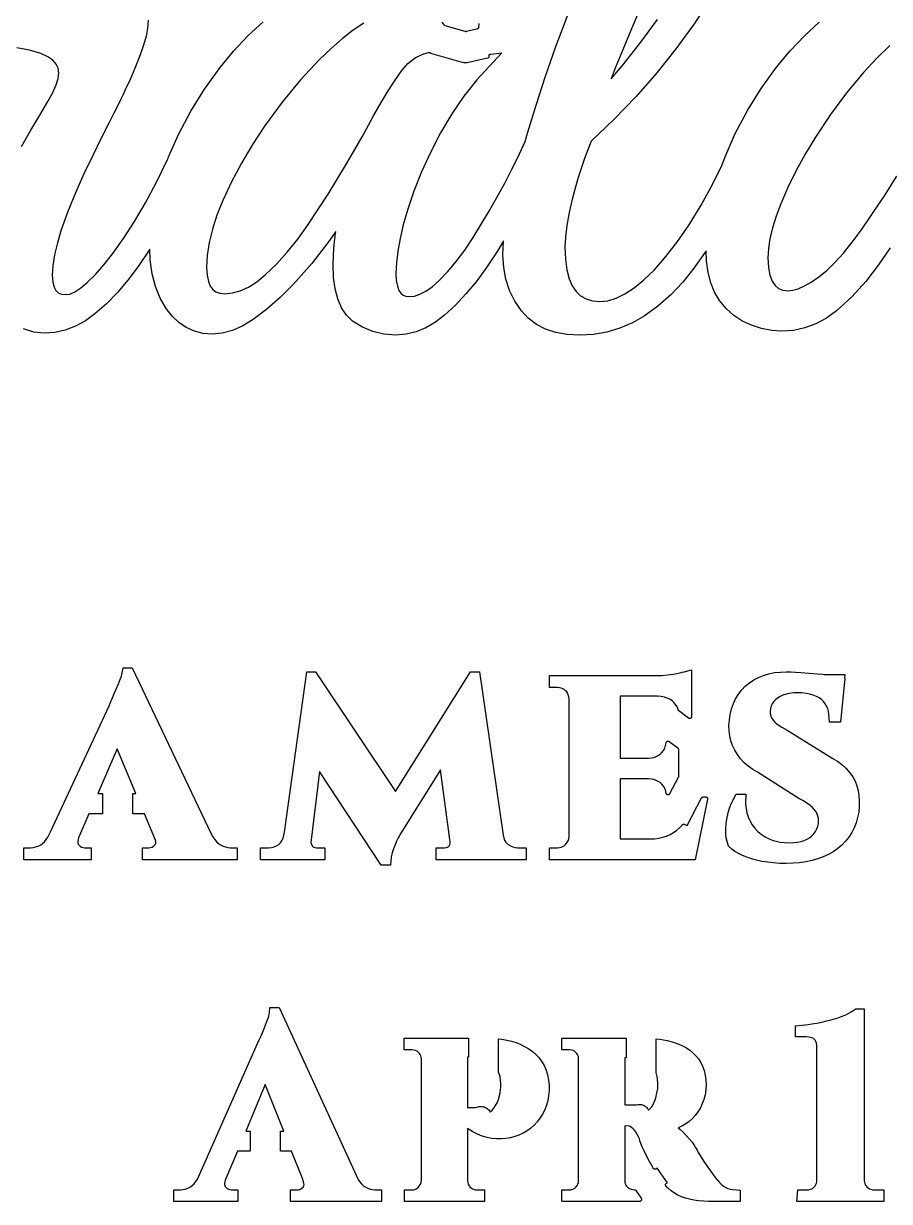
# Model space of a CAD drawing. Header units: inches. Extents: x 0 to 16, y 0 to 9.5.
# Drawn here: x 9.679 to 11.968, y 3.737 to 6.85 of the extents above; entities that cross this region are included whole.
import ezdxf

# ---------------------------------------------------------------- set-up
doc = ezdxf.new("R2010")
doc.units = ezdxf.units.IN
doc.header["$MEASUREMENT"] = 0
doc.layers.add('CUT', color=7, linetype='Continuous')

msp = doc.modelspace()

# ---------------------------------------------------------------- linework, layer by layer
at = {"layer": 'CUT'}
for points in [[(11.4958, 6.9161), (11.4518, 6.8492), (11.4042, 6.7836), (11.3529, 6.7195), (11.2979, 6.6569), (11.2393, 6.5958), (11.1797, 6.5388), (11.1617, 6.4932), (11.1448, 6.4424), (11.1301, 6.3892), (11.1212, 6.3506), (11.1149, 6.3159), (11.1112, 6.2854), (11.1099, 6.2589), (11.1112, 6.2268), (11.115, 6.1989), (11.1211, 6.1753), (11.1294, 6.1561), (11.1396, 6.1411), (11.1516, 6.1298), (11.1658, 6.1217), (11.1825, 6.1168), (11.2021, 6.1151), (11.2231, 6.1172), (11.2451, 6.1238), (11.2685, 6.135), (11.293, 6.1511), (11.3188, 6.1722), (11.3455, 6.1982), (11.3732, 6.2293), (11.4058, 6.2709), (11.438, 6.3176), (11.4697, 6.3693), (11.5008, 6.4259), (11.5249, 6.4743), (11.5331, 6.4971), (11.5603, 6.5592), (11.5922, 6.6194), (11.6285, 6.6779), (11.6695, 6.7345), (11.7051, 6.7775), (11.7427, 6.8172), (11.7823, 6.8535)], [(11.3127, 6.8982), (11.2789, 6.8191), (11.2602, 6.7739), (11.2431, 6.7318), (11.2319, 6.7035), (11.266, 6.7435), (11.3104, 6.8), (11.3543, 6.8603)], [(10.0083, 6.8581), (10.0069, 6.8377), (10.003, 6.816), (9.9967, 6.7924), (9.9879, 6.7669), (9.9747, 6.7331), (9.9611, 6.7016), (9.9474, 6.6727), (9.9424, 6.6619), (9.9357, 6.648), (9.9274, 6.6311), (9.9175, 6.6112), (9.9059, 6.5884), (9.8847, 6.5464), (9.8624, 6.501), (9.8391, 6.4522), (9.8165, 6.4022), (9.7965, 6.3529), (9.7791, 6.3043), (9.7687, 6.2697), (9.7613, 6.2382), (9.7569, 6.2097), (9.7554, 6.1843), (9.7567, 6.1662), (9.7601, 6.1528), (9.7651, 6.1438), (9.7712, 6.1381), (9.7794, 6.1346), (9.7907, 6.1332), (9.8013, 6.1349), (9.8146, 6.1406), (9.8306, 6.151), (9.8488, 6.1664), (9.8691, 6.1866), (9.8912, 6.2117), (9.915, 6.2416), (9.9438, 6.2816), (9.9726, 6.3264), (10.0015, 6.3761), (10.0304, 6.4306), (10.0595, 6.4901), (10.062, 6.4956), (10.0626, 6.4972), (10.0898, 6.5582), (10.1216, 6.6179), (10.1579, 6.6762), (10.1989, 6.7331), (10.2346, 6.7767), (10.2725, 6.8169), (10.3126, 6.8538)], [(10.5788, 6.851), (10.5508, 6.8321), (10.5219, 6.8097), (10.4921, 6.7839), (10.4616, 6.7547), (10.4109, 6.7006), (10.3625, 6.642), (10.3163, 6.5788), (10.2841, 6.5297), (10.2549, 6.4804), (10.2287, 6.4311), (10.2056, 6.3816), (10.1902, 6.343), (10.1783, 6.306), (10.1698, 6.2707), (10.1647, 6.2369), (10.1631, 6.2049), (10.1643, 6.1843), (10.1677, 6.1679), (10.1729, 6.1555), (10.1795, 6.1468), (10.1876, 6.1409), (10.198, 6.1371), (10.2116, 6.1357), (10.2315, 6.1376), (10.252, 6.1434), (10.2734, 6.1532), (10.2955, 6.1673), (10.3183, 6.1859), (10.3475, 6.2138), (10.3761, 6.2452), (10.4043, 6.2801), (10.4319, 6.3184), (10.4847, 6.3988), (10.5332, 6.4787), (10.555, 6.5165), (10.5743, 6.5506), (10.5909, 6.5808), (10.6052, 6.6073), (10.6244, 6.641), (10.643, 6.6719), (10.661, 6.6999), (10.6788, 6.7255), (10.6949, 6.7441), (10.7143, 6.759), (10.7359, 6.7695), (10.7363, 6.7697), (10.7368, 6.7699), (10.7498, 6.7732), (10.7502, 6.7733), (10.7507, 6.7734), (10.7512, 6.7734), (10.7517, 6.7734), (10.7522, 6.7733), (10.7527, 6.7731), (10.7531, 6.7729), (10.7536, 6.7727), (10.754, 6.7724), (10.7543, 6.7721), (10.7547, 6.7718), (10.7548, 6.7717), (10.7548, 6.7717), (10.8353, 6.7482), (10.8393, 6.7473), (10.8433, 6.7467), (10.8473, 6.7466), (10.8514, 6.7469), (10.8554, 6.7476), (10.9101, 6.76), (10.9095, 6.7628), (10.9094, 6.7633), (10.9094, 6.7638), (10.9094, 6.7643), (10.9095, 6.7648), (10.9096, 6.7653), (10.9097, 6.7658), (10.9099, 6.7662), (10.9102, 6.7667), (10.9105, 6.7671), (10.9108, 6.7674), (10.9112, 6.7678), (10.9116, 6.7681), (10.912, 6.7683), (10.9124, 6.7685), (10.9129, 6.7687), (10.9134, 6.7688), (10.9139, 6.7689), (10.9434, 6.7718), (10.8776, 6.7009), (10.8433, 6.6577), (10.8113, 6.6111), (10.7815, 6.5608), (10.7546, 6.5089), (10.731, 6.4575), (10.7107, 6.4066), (10.6938, 6.3562), (10.6829, 6.3174), (10.6744, 6.2813), (10.6684, 6.2479), (10.6648, 6.2172), (10.6636, 6.1894), (10.6645, 6.1706), (10.6673, 6.1557), (10.6714, 6.1445), (10.6764, 6.1369), (10.6822, 6.1321), (10.6895, 6.1291), (10.6992, 6.128), (10.7126, 6.1295), (10.727, 6.1342), (10.7427, 6.1423), (10.7594, 6.1542), (10.7771, 6.1699), (10.8, 6.1938), (10.8227, 6.2209), (10.8453, 6.2511), (10.8676, 6.2844), (10.9108, 6.3554), (10.9508, 6.4278), (10.969, 6.463), (10.9853, 6.4959), (10.9997, 6.5263), (11.0048, 6.5378), (11.0115, 6.5603), (11.0336, 6.6339), (11.0584, 6.7101), (11.086, 6.7887), (11.1164, 6.8698)], [(10.883, 6.8499), (10.883, 6.8495), (10.8829, 6.849), (10.8814, 6.8388), (10.8813, 6.8383), (10.8812, 6.8378), (10.881, 6.8374), (10.8807, 6.8369), (10.8805, 6.8365), (10.8801, 6.8361), (10.8798, 6.8358), (10.8794, 6.8355), (10.879, 6.8352), (10.8785, 6.835), (10.8781, 6.8348), (10.8776, 6.8347), (10.849, 6.8282), (10.8485, 6.8281), (10.848, 6.8281), (10.8475, 6.8281), (10.847, 6.8282), (10.8465, 6.8283), (10.7934, 6.8438), (10.7929, 6.8439), (10.7925, 6.8441), (10.7921, 6.8443), (10.7917, 6.8446), (10.7914, 6.8449), (10.791, 6.8453), (10.7907, 6.8456), (10.7905, 6.846), (10.786, 6.8536)], [(9.6739, 6.5248), (9.6989, 6.568), (9.7222, 6.6077), (9.7436, 6.6436), (9.7567, 6.6673), (9.7656, 6.6876), (9.7708, 6.7047), (9.7723, 6.7181), (9.7706, 6.7313), (9.7655, 6.7425), (9.7567, 6.7527), (9.7434, 6.762), (9.7248, 6.7703), (9.6954, 6.7789), (9.6612, 6.7856)], [(11.969, 6.7919), (11.9342, 6.7581), (11.8993, 6.7205), (11.8539, 6.6664), (11.8115, 6.6095), (11.7718, 6.5497), (11.7446, 6.5043), (11.7202, 6.4596), (11.6988, 6.4159), (11.6802, 6.373), (11.668, 6.3402), (11.6585, 6.3095), (11.6518, 6.281), (11.6479, 6.2547), (11.6466, 6.2306), (11.6479, 6.2051), (11.6517, 6.1843), (11.6577, 6.1685), (11.6653, 6.1572), (11.6744, 6.1497), (11.6857, 6.1452), (11.7003, 6.1435), (11.7123, 6.1448), (11.7265, 6.1489), (11.7428, 6.1561), (11.761, 6.1665), (11.7809, 6.1802), (11.8019, 6.1973), (11.8236, 6.2182), (11.8462, 6.243), (11.8695, 6.2717), (11.8936, 6.3044), (11.9231, 6.3474), (11.9543, 6.3946), (11.9872, 6.4461)], [(11.9697, 6.2569), (11.9389, 6.2122), (11.905, 6.1677), (11.8679, 6.1271), (11.8277, 6.0905), (11.8013, 6.0712), (11.7735, 6.0561), (11.7442, 6.0452), (11.7137, 6.0387), (11.6821, 6.0365), (11.6566, 6.0384), (11.6294, 6.0439), (11.6003, 6.0531), (11.5775, 6.0636), (11.5561, 6.078), (11.5364, 6.0962), (11.5181, 6.1181), (11.5052, 6.1394), (11.4953, 6.1641), (11.4884, 6.1919), (11.4843, 6.2226), (11.4833, 6.2489), (11.4511, 6.2029), (11.4216, 6.1663), (11.3898, 6.1329), (11.3557, 6.103), (11.3194, 6.0766), (11.2882, 6.0585), (11.2554, 6.0444), (11.221, 6.0343), (11.1853, 6.0282), (11.1481, 6.0262), (11.1159, 6.0279), (11.0862, 6.0331), (11.059, 6.0419), (11.0346, 6.0545), (11.0132, 6.0707), (10.9949, 6.0903), (10.9773, 6.1164), (10.9637, 6.1442), (10.954, 6.1739), (10.9482, 6.2053), (10.9463, 6.2382), (10.9476, 6.2752), (10.9323, 6.2498), (10.9006, 6.2021), (10.8751, 6.1673), (10.8486, 6.1352), (10.8209, 6.1058), (10.7921, 6.0791), (10.7678, 6.0603), (10.7426, 6.0455), (10.7167, 6.0348), (10.6902, 6.0284), (10.6631, 6.0262), (10.6319, 6.0285), (10.6023, 6.0354), (10.5747, 6.0469), (10.5487, 6.0631), (10.5324, 6.0786), (10.5193, 6.0983), (10.5095, 6.1217), (10.5027, 6.1485), (10.4987, 6.1787), (10.4974, 6.2125), (10.4991, 6.2564), (10.504, 6.2975), (10.5045, 6.2999), (10.485, 6.2726), (10.4409, 6.2159), (10.3922, 6.1603), (10.3577, 6.1255), (10.3224, 6.0946), (10.2863, 6.0677), (10.2587, 6.051), (10.2315, 6.0388), (10.2045, 6.0313), (10.1781, 6.0288), (10.1538, 6.0307), (10.1309, 6.0364), (10.1095, 6.046), (10.0899, 6.0593), (10.0722, 6.0762), (10.0563, 6.0965), (10.0404, 6.1242), (10.028, 6.1549), (10.0193, 6.1885), (10.0141, 6.2249), (10.0128, 6.2532), (9.9821, 6.2072), (9.9552, 6.1713), (9.9273, 6.1385), (9.8983, 6.109), (9.868, 6.0826), (9.8427, 6.0644), (9.8165, 6.0501), (9.7897, 6.0397), (9.7622, 6.0335), (9.734, 6.0314), (9.7066, 6.0342), (9.6792, 6.0425)]]:
    msp.add_lwpolyline(points, dxfattribs=at)
for points in [[(9.9055, 5.0467), (9.9064, 5.0492), (9.908, 5.0532), (9.9101, 5.058), (9.9126, 5.0636), (9.9162, 5.0718), (9.92, 5.0807), (9.924, 5.0903), (9.93, 5.1048), (9.9355, 5.1186), (9.9378, 5.1246), (9.9394, 5.1296), (9.9404, 5.1336), (9.9426, 5.1474), (9.9666, 5.1474), (10.1754, 4.7087), (10.18, 4.7001), (10.1846, 4.6933), (10.1893, 4.6877), (10.1943, 4.6832), (10.1995, 4.6797), (10.2066, 4.6762), (10.2134, 4.6737), (10.2198, 4.6722), (10.2262, 4.6717), (10.2439, 4.6717), (10.2439, 4.64), (9.9933, 4.64), (9.9933, 4.6717), (10.0108, 4.6717), (10.0152, 4.6722), (10.0189, 4.6734), (10.0227, 4.6757), (10.0265, 4.6791), (10.028, 4.681), (10.0288, 4.683), (10.0293, 4.6854), (10.0292, 4.6887), (10.0285, 4.6921), (9.9993, 4.761), (9.9678, 4.761), (9.9678, 4.8151), (9.9764, 4.8151), (9.9264, 4.9332), (9.8755, 4.8151), (9.8878, 4.8151), (9.8878, 4.761), (9.8523, 4.761), (9.8249, 4.6975), (9.8234, 4.6931), (9.8225, 4.6887), (9.8224, 4.6854), (9.8229, 4.683), (9.8237, 4.681), (9.8252, 4.6791), (9.829, 4.6757), (9.8328, 4.6734), (9.8365, 4.6722), (9.8409, 4.6717), (9.8584, 4.6717), (9.8584, 4.64), (9.6802, 4.64), (9.6802, 4.6717), (9.698, 4.6717), (9.7044, 4.6722), (9.7108, 4.6737), (9.7176, 4.6762), (9.7247, 4.6797), (9.7299, 4.6832), (9.7347, 4.6876), (9.7392, 4.6931), (9.7436, 4.6999), (9.7506, 4.7137)], [(10.3686, 4.713), (10.428, 5.1366), (10.4511, 5.1366), (10.6622, 4.8205), (10.8605, 5.1366), (10.8845, 5.1366), (10.9464, 4.705), (10.9484, 4.6974), (10.9505, 4.6921), (10.9532, 4.6875), (10.9565, 4.6835), (10.9604, 4.6801), (10.9661, 4.6764), (10.9721, 4.6738), (10.9784, 4.6723), (10.9856, 4.6717), (11.0079, 4.6717), (11.0079, 4.64), (10.7696, 4.64), (10.7696, 4.6717), (10.7919, 4.6717), (10.7968, 4.6721), (10.7999, 4.6728), (10.8018, 4.6738), (10.8029, 4.6748), (10.8041, 4.6765), (10.8056, 4.6802), (10.8066, 4.6837), (10.8069, 4.6864), (10.8063, 4.6931), (10.7816, 4.8772), (10.6763, 4.7099), (10.6762, 4.7097), (10.6753, 4.7082), (10.674, 4.7057), (10.672, 4.7021), (10.6696, 4.6977), (10.6652, 4.6891), (10.661, 4.6795), (10.6568, 4.6688), (10.6534, 4.658), (10.6512, 4.6474), (10.649, 4.6254), (10.6248, 4.6254), (10.4613, 4.873), (10.4385, 4.6857), (10.4387, 4.6845), (10.44, 4.6809), (10.4419, 4.677), (10.4433, 4.675), (10.4448, 4.6737), (10.4466, 4.6728), (10.4493, 4.672), (10.4536, 4.6717), (10.4759, 4.6717), (10.4759, 4.64), (10.3054, 4.64), (10.3054, 4.6717), (10.327, 4.6717), (10.335, 4.6723), (10.3418, 4.6739), (10.348, 4.6765), (10.3537, 4.6801), (10.3575, 4.6835), (10.3606, 4.6874), (10.3632, 4.6919), (10.3651, 4.6971)], [(11.1003, 4.6731), (11.1043, 4.6747), (11.108, 4.6771), (11.1115, 4.6801), (11.1155, 4.6848), (11.1182, 4.6897), (11.12, 4.6951), (11.1208, 4.7014), (11.1208, 5.0654), (11.1202, 5.0707), (11.119, 5.0753), (11.1173, 5.0794), (11.1149, 5.0832), (11.1117, 5.0867), (11.1081, 5.0897), (11.1044, 5.0919), (11.1004, 5.0935), (11.096, 5.0945), (11.0908, 5.0949), (11.0903, 5.0949), (11.0885, 5.0949), (11.0858, 5.0949), (11.0832, 5.0949), (11.0817, 5.0949), (11.0692, 5.0949), (11.0692, 5.1266), (11.3516, 5.1266), (11.3662, 5.1271), (11.3812, 5.1284), (11.3969, 5.1307), (11.4059, 5.1323), (11.4137, 5.1338), (11.4202, 5.1352), (11.4253, 5.1365), (11.4448, 5.1422), (11.4448, 5.0182), (11.4447, 5.0178), (11.4447, 5.0173), (11.4445, 5.0168), (11.4444, 5.0164), (11.4442, 5.0159), (11.4439, 5.0155), (11.4437, 5.0151), (11.4433, 5.0147), (11.443, 5.0144), (11.4426, 5.0141), (11.4422, 5.0139), (11.4418, 5.0137), (11.4413, 5.0135), (11.4408, 5.0134), (11.4404, 5.0133), (11.4399, 5.0132), (11.4394, 5.0132), (11.4389, 5.0133), (11.4385, 5.0134), (11.438, 5.0136), (11.4376, 5.0137), (11.4371, 5.014), (11.4367, 5.0142), (11.4111, 5.0336), (11.4107, 5.0339), (11.4104, 5.0343), (11.4101, 5.0346), (11.4098, 5.035), (11.4096, 5.0354), (11.4094, 5.0359), (11.4093, 5.0363), (11.4091, 5.0369), (11.4062, 5.0438), (11.4026, 5.05), (11.3982, 5.0555), (11.393, 5.0601), (11.3872, 5.064), (11.3805, 5.0671), (11.3729, 5.0695), (11.3643, 5.0711), (11.3545, 5.0718), (11.2559, 5.0718), (11.2559, 4.9084), (11.3313, 4.9084), (11.3387, 4.909), (11.3453, 4.9104), (11.3512, 4.9124), (11.3565, 4.9151), (11.3613, 4.9185), (11.3656, 4.9226), (11.3702, 4.9285), (11.3737, 4.9347), (11.3762, 4.9416), (11.3778, 4.9491), (11.3778, 4.9492), (11.3779, 4.9497), (11.378, 4.9501), (11.3782, 4.9506), (11.3784, 4.951), (11.3787, 4.9515), (11.379, 4.9518), (11.3794, 4.9522), (11.3798, 4.9525), (11.3802, 4.9528), (11.3806, 4.953), (11.3811, 4.9532), (11.3815, 4.9534), (11.382, 4.9535), (11.3825, 4.9535), (11.383, 4.9535), (11.3835, 4.9534), (11.384, 4.9533), (11.3845, 4.9532), (11.3849, 4.953), (11.3854, 4.9528), (11.3858, 4.9525), (11.4081, 4.9356), (11.4085, 4.9353), (11.4088, 4.9349), (11.4091, 4.9345), (11.4094, 4.9341), (11.4096, 4.9336), (11.4098, 4.9332), (11.41, 4.9327), (11.41, 4.9321), (11.4101, 4.9316), (11.4101, 4.8599), (11.41, 4.8594), (11.4099, 4.8589), (11.4098, 4.8584), (11.4096, 4.8579), (11.4094, 4.8574), (11.4092, 4.8571), (11.4091, 4.8571), (11.4091, 4.8571), (11.3868, 4.8141), (11.3865, 4.8136), (11.3862, 4.8132), (11.3859, 4.8129), (11.3856, 4.8125), (11.3852, 4.8122), (11.3847, 4.812), (11.3843, 4.8118), (11.3838, 4.8116), (11.3834, 4.8115), (11.3829, 4.8114), (11.3824, 4.8114), (11.3819, 4.8114), (11.3814, 4.8115), (11.3809, 4.8116), (11.3805, 4.8117), (11.38, 4.8119), (11.3796, 4.8122), (11.3792, 4.8125), (11.3788, 4.8128), (11.3785, 4.8132), (11.3782, 4.8136), (11.3779, 4.814), (11.3777, 4.8144), (11.3776, 4.8149), (11.3774, 4.8154), (11.3763, 4.8211), (11.3737, 4.8278), (11.3703, 4.834), (11.3657, 4.8397), (11.3614, 4.8437), (11.3566, 4.847), (11.3513, 4.8496), (11.3454, 4.8516), (11.3388, 4.853), (11.3313, 4.8536), (11.2559, 4.8536), (11.2559, 4.6948), (11.3346, 4.6948), (11.3468, 4.6953), (11.3581, 4.6968), (11.3687, 4.6993), (11.3788, 4.7026), (11.3883, 4.707), (11.3973, 4.7123), (11.4059, 4.7184), (11.4139, 4.7254), (11.4207, 4.7325), (11.421, 4.7328), (11.4214, 4.7331), (11.4218, 4.7334), (11.4223, 4.7336), (11.4227, 4.7338), (11.4232, 4.7339), (11.4237, 4.734), (11.4242, 4.734), (11.4247, 4.734), (11.4252, 4.7339), (11.4257, 4.7338), (11.4261, 4.7336), (11.4266, 4.7334), (11.4332, 4.73), (11.4713, 4.8032), (11.4715, 4.8036), (11.4718, 4.804), (11.4722, 4.8044), (11.4725, 4.8047), (11.4729, 4.805), (11.4733, 4.8053), (11.4738, 4.8055), (11.4743, 4.8056), (11.4747, 4.8058), (11.4752, 4.8058), (11.4757, 4.8059), (11.4822, 4.8059), (11.4827, 4.8058), (11.4832, 4.8058), (11.4837, 4.8056), (11.4841, 4.8055), (11.4846, 4.8053), (11.485, 4.805), (11.4854, 4.8047), (11.4858, 4.8044), (11.4861, 4.804), (11.4864, 4.8036), (11.4866, 4.8032), (11.4868, 4.8028), (11.487, 4.8023), (11.4871, 4.8018), (11.4872, 4.8013), (11.4872, 4.8008), (11.4872, 4.8003), (11.4871, 4.7999), (11.4541, 4.64), (11.0692, 4.64), (11.0692, 4.6717), (11.0908, 4.6717), (11.096, 4.6721)], [(11.7067, 5.1364), (11.7194, 5.1359), (11.7335, 5.1351), (11.7555, 5.1334), (11.7774, 5.1316), (11.7914, 5.1302), (11.7954, 5.1297), (11.8499, 5.1297), (11.8492, 5.1187), (11.8501, 5.1185), (11.8379, 5.0039), (11.8088, 5.0039), (11.8078, 5.0245), (11.8065, 5.0323), (11.8044, 5.0395), (11.8015, 5.0461), (11.7978, 5.0522), (11.7932, 5.0578), (11.7878, 5.063), (11.7815, 5.0676), (11.7744, 5.0716), (11.7664, 5.0749), (11.7575, 5.0775), (11.7475, 5.0794), (11.7365, 5.0806), (11.7246, 5.081), (11.7136, 5.0806), (11.7035, 5.0794), (11.6943, 5.0774), (11.686, 5.0746), (11.6785, 5.0712), (11.6718, 5.067), (11.6661, 5.0624), (11.6615, 5.0574), (11.6579, 5.052), (11.6552, 5.0463), (11.6535, 5.0399), (11.6525, 5.0327), (11.6523, 5.0273), (11.6529, 5.0228), (11.6541, 5.0186), (11.656, 5.0147), (11.6599, 5.009), (11.6649, 5.0037), (11.6712, 4.9986), (11.6832, 4.9906), (11.6969, 4.9822), (11.8178, 4.9075), (11.8301, 4.9006), (11.8419, 4.8919), (11.8527, 4.882), (11.8622, 4.8709), (11.8706, 4.8587), (11.8766, 4.8474), (11.8813, 4.8353), (11.8848, 4.8226), (11.887, 4.8093), (11.8879, 4.7954), (11.8877, 4.7809), (11.8863, 4.7658), (11.8836, 4.7513), (11.8797, 4.7374), (11.8745, 4.7242), (11.8681, 4.7116), (11.8604, 4.6997), (11.8516, 4.6887), (11.8418, 4.6786), (11.831, 4.6694), (11.8192, 4.6611), (11.8065, 4.6538), (11.7928, 4.6475), (11.7783, 4.6421), (11.7631, 4.6377), (11.747, 4.6343), (11.7303, 4.6319), (11.7128, 4.6305), (11.6946, 4.63), (11.6777, 4.6303), (11.6615, 4.6314), (11.6458, 4.6331), (11.6306, 4.6356), (11.6163, 4.6386), (11.6029, 4.6422), (11.5904, 4.6464), (11.579, 4.6511), (11.5685, 4.6563), (11.5592, 4.6619), (11.551, 4.668), (11.5422, 4.6762), (11.5384, 4.6879), (11.5363, 4.6982), (11.5353, 4.7091), (11.5353, 4.7207), (11.5365, 4.7363), (11.5389, 4.7519), (11.5426, 4.7674), (11.5461, 4.7786), (11.5501, 4.789), (11.5545, 4.7985), (11.5627, 4.8128), (11.588, 4.8128), (11.5876, 4.7876), (11.5886, 4.7756), (11.5909, 4.7641), (11.5944, 4.753), (11.5992, 4.7423), (11.6051, 4.7322), (11.612, 4.723), (11.6199, 4.7147), (11.6289, 4.7072), (11.639, 4.7005), (11.648, 4.6958), (11.6576, 4.6919), (11.6679, 4.6888), (11.6789, 4.6866), (11.6906, 4.6853), (11.703, 4.6848), (11.7145, 4.6852), (11.7249, 4.6864), (11.7343, 4.6883), (11.7426, 4.6909), (11.75, 4.6941), (11.7564, 4.698), (11.762, 4.7025), (11.7677, 4.7085), (11.7724, 4.7148), (11.7759, 4.7212), (11.7784, 4.7279), (11.7799, 4.7348), (11.7804, 4.7422), (11.78, 4.7487), (11.7787, 4.7549), (11.7766, 4.7608), (11.7736, 4.7665), (11.7696, 4.772), (11.7645, 4.7776), (11.7578, 4.7835), (11.7497, 4.7895), (11.7401, 4.7956), (11.7285, 4.8021), (11.6189, 4.8715), (11.6064, 4.8787), (11.5944, 4.8871), (11.5836, 4.8964), (11.574, 4.9065), (11.5657, 4.9176), (11.5586, 4.9294), (11.5529, 4.9417), (11.5486, 4.9545), (11.5456, 4.9676), (11.5439, 4.981), (11.5436, 4.9948), (11.5446, 5.0087), (11.5468, 5.0241), (11.5504, 5.0387), (11.5552, 5.0525), (11.5612, 5.0654), (11.5686, 5.0775), (11.5771, 5.0885), (11.5867, 5.0985), (11.5974, 5.1073), (11.609, 5.115), (11.6216, 5.1217), (11.6351, 5.1271), (11.6492, 5.1313), (11.6639, 5.1343), (11.6793, 5.136), (11.6952, 5.1366)], [(10.1003, 3.7683), (10.1067, 3.7698), (10.1134, 3.7723), (10.1203, 3.7759), (10.1254, 3.7795), (10.1302, 3.7839), (10.1348, 3.7894), (10.1389, 3.7956), (10.2973, 4.154), (10.2985, 4.1566), (10.3001, 4.1599), (10.302, 4.1641), (10.3043, 4.1691), (10.3078, 4.1768), (10.3113, 4.1851), (10.315, 4.1942), (10.3205, 4.208), (10.3254, 4.2212), (10.3273, 4.2269), (10.3285, 4.2316), (10.3292, 4.2353), (10.3303, 4.2499), (10.3552, 4.2499), (10.5634, 3.7954), (10.5674, 3.7895), (10.5721, 3.7839), (10.5769, 3.7794), (10.582, 3.7759), (10.5888, 3.7723), (10.5953, 3.7698), (10.6016, 3.7683), (10.6081, 3.7678), (10.625, 3.7678), (10.625, 3.737), (10.3851, 3.737), (10.3851, 3.7678), (10.4027, 3.7678), (10.4064, 3.7681), (10.4094, 3.7689), (10.4122, 3.7702), (10.4151, 3.7723), (10.4179, 3.7749), (10.4193, 3.7769), (10.4201, 3.7788), (10.4206, 3.7813), (10.4205, 3.7847), (10.4196, 3.7889), (10.4168, 3.7972), (10.3877, 3.8701), (10.3582, 3.8701), (10.3582, 3.9226), (10.3668, 3.9226), (10.3176, 4.0456), (10.2664, 3.9226), (10.2782, 3.9226), (10.2782, 3.8701), (10.2445, 3.8701), (10.2123, 3.793), (10.2111, 3.7891), (10.2103, 3.785), (10.2104, 3.7819), (10.211, 3.7793), (10.2121, 3.7768), (10.2135, 3.7746), (10.2153, 3.7727), (10.2175, 3.7711), (10.2211, 3.7692), (10.2244, 3.7682), (10.228, 3.7678), (10.2455, 3.7678), (10.2455, 3.737), (10.0762, 3.737), (10.0762, 3.7678), (10.0938, 3.7678)], [(11.9528, 3.737), (11.7225, 3.737), (11.7255, 3.7678), (11.7502, 3.7678), (11.7549, 3.7681), (11.7587, 3.769), (11.7622, 3.7704), (11.7655, 3.7724), (11.7686, 3.7752), (11.7714, 3.7783), (11.7734, 3.7816), (11.7748, 3.7849), (11.7757, 3.7885), (11.776, 3.7929), (11.776, 4.1418), (11.7756, 4.1493), (11.7746, 4.1551), (11.7732, 4.1596), (11.7714, 4.1628), (11.7693, 4.1652), (11.7665, 4.1673), (11.7631, 4.169), (11.7591, 4.1704), (11.7543, 4.1712), (11.7483, 4.1716), (11.719, 4.1716), (11.719, 4.2011), (11.7368, 4.203), (11.7446, 4.204), (11.7532, 4.205), (11.7625, 4.2063), (11.7755, 4.2083), (11.7888, 4.2109), (11.8025, 4.2139), (11.8162, 4.2175), (11.8296, 4.2216), (11.8427, 4.2263), (11.852, 4.2302), (11.8605, 4.2343), (11.8682, 4.2388), (11.8787, 4.2458), (11.9012, 4.2458), (11.9012, 3.7922), (11.9015, 3.7879), (11.9024, 3.7844), (11.9038, 3.7812), (11.9058, 3.7781), (11.9086, 3.7751), (11.9119, 3.7724), (11.9153, 3.7704), (11.9188, 3.769), (11.9225, 3.7681), (11.9269, 3.7678), (11.9528, 3.7678)], [(10.7135, 3.7689), (10.7168, 3.7703), (10.7199, 3.7722), (10.7228, 3.7748), (10.7261, 3.7787), (10.7284, 3.7828), (10.7299, 3.7873), (10.7306, 3.7926), (10.7306, 4.1136), (10.7301, 4.1181), (10.7291, 4.1219), (10.7277, 4.1252), (10.7257, 4.1282), (10.7232, 4.1309), (10.7194, 4.1339), (10.7154, 4.1359), (10.711, 4.1371), (10.7054, 4.1376), (10.6851, 4.1376), (10.6851, 4.1684), (10.8548, 4.1684), (10.8548, 4.1179), (10.8524, 4.1179), (10.8524, 3.9849), (10.8524, 3.9849), (10.8675, 3.9849), (10.87, 3.985), (10.8732, 3.9855), (10.8772, 3.9862), (10.88, 3.987), (10.8827, 3.9876), (10.8855, 3.988), (10.8884, 3.9881), (10.8912, 3.9878), (10.894, 3.9874), (10.8967, 3.9866), (10.8993, 3.9856), (10.9018, 3.9843), (10.9042, 3.9827), (10.9064, 3.981), (10.9085, 3.979), (10.9103, 3.9768), (10.9119, 3.9745), (10.9126, 3.9732), (10.9129, 3.9735), (10.9178, 3.9783), (10.9225, 3.9838), (10.9269, 3.9901), (10.9308, 3.9975), (10.9343, 4.0062), (10.9374, 4.0161), (10.939, 4.0237), (10.9401, 4.0324), (10.9406, 4.038), (10.9407, 4.043), (10.9404, 4.0478), (10.9398, 4.0575), (10.9385, 4.0662), (10.9365, 4.0741), (10.9348, 4.0788), (10.9348, 4.1665), (10.943, 4.1655), (10.9564, 4.1633), (10.969, 4.1604), (10.9808, 4.1568), (10.9919, 4.1525), (11.0036, 4.1468), (11.0144, 4.1404), (11.0242, 4.1333), (11.0331, 4.1255), (11.0411, 4.117), (11.048, 4.1077), (11.0548, 4.0961), (11.0603, 4.084), (11.0643, 4.0712), (11.067, 4.0579), (11.0683, 4.0442), (11.0682, 4.0301), (11.067, 4.0165), (11.0647, 4.0035), (11.0612, 3.991), (11.0565, 3.9791), (11.0508, 3.9678), (11.0441, 3.9573), (11.0366, 3.9476), (11.0285, 3.9388), (11.0195, 3.9309), (11.0099, 3.9238), (10.9995, 3.9177), (10.9886, 3.9125), (10.9774, 3.9083), (10.9658, 3.9052), (10.954, 3.9032), (10.9418, 3.9022), (10.9294, 3.9023), (10.9167, 3.9036), (10.9123, 3.9045), (10.9041, 3.9061), (10.8916, 3.9099), (10.8792, 3.9149), (10.8669, 3.921), (10.8524, 3.9299), (10.8524, 3.8967), (10.8524, 3.7926), (10.8531, 3.7872), (10.8545, 3.7827), (10.8568, 3.7786), (10.8599, 3.7747), (10.8627, 3.7722), (10.8657, 3.7703), (10.869, 3.769), (10.8728, 3.7681), (10.8775, 3.7678), (10.8972, 3.7678), (10.8972, 3.737), (10.6858, 3.737), (10.6858, 3.7678), (10.7055, 3.7678), (10.7099, 3.7681)], [(11.1358, 3.7722), (11.1388, 3.7748), (11.1421, 3.7787), (11.1444, 3.7828), (11.1459, 3.7873), (11.1459, 3.7875), (11.1459, 4.1188), (11.1451, 4.1219), (11.1436, 4.1252), (11.1417, 4.1282), (11.1392, 4.1309), (11.1354, 4.1339), (11.1315, 4.1359), (11.1273, 4.1371), (11.122, 4.1376), (11.1017, 4.1376), (11.1017, 4.1684), (11.2715, 4.1684), (11.2715, 4.1162), (11.2683, 4.1162), (11.2683, 3.992), (11.2684, 3.992), (11.2932, 3.992), (11.2993, 3.9924), (11.3026, 3.993), (11.3051, 3.9933), (11.3076, 3.9934), (11.3101, 3.9932), (11.3126, 3.9928), (11.315, 3.9922), (11.3174, 3.9913), (11.3196, 3.9902), (11.3218, 3.9889), (11.3238, 3.9874), (11.3256, 3.9857), (11.3273, 3.9839), (11.3288, 3.9819), (11.3301, 3.9797), (11.3308, 3.9782), (11.3336, 3.9806), (11.3385, 3.9862), (11.3421, 3.9914), (11.3453, 3.9977), (11.3483, 4.0053), (11.3509, 4.0141), (11.3533, 4.0249), (11.3542, 4.0279), (11.3548, 4.031), (11.3554, 4.0349), (11.3559, 4.0418), (11.3557, 4.0498), (11.355, 4.0588), (11.3538, 4.0668), (11.3522, 4.0739), (11.3515, 4.0761), (11.3515, 4.1667), (11.3611, 4.1657), (11.3798, 4.1624), (11.3935, 4.1588), (11.4067, 4.1544), (11.4191, 4.149), (11.4309, 4.1426), (11.44, 4.1366), (11.4483, 4.1297), (11.4559, 4.1221), (11.4627, 4.1136), (11.4688, 4.1043), (11.4739, 4.0941), (11.4779, 4.083), (11.4807, 4.0711), (11.4824, 4.0584), (11.4829, 4.045), (11.4822, 4.0319), (11.4802, 4.0189), (11.4768, 4.006), (11.4721, 3.9932), (11.4672, 3.983), (11.4614, 3.9734), (11.4545, 3.9644), (11.4468, 3.9559), (11.4381, 3.9481), (11.4299, 3.9421), (11.4209, 3.9368), (11.4113, 3.9323), (11.409, 3.9314), (11.4146, 3.9271), (11.4225, 3.9199), (11.4315, 3.9108), (11.4394, 3.9019), (11.4464, 3.8932), (11.4527, 3.8842), (11.4546, 3.8805), (11.4566, 3.8767), (11.4592, 3.8721), (11.4623, 3.8667), (11.4671, 3.8587), (11.4726, 3.8499), (11.4791, 3.8403), (11.4898, 3.8249), (11.501, 3.8091), (11.5073, 3.8007), (11.5132, 3.7935), (11.5185, 3.7874), (11.5233, 3.7825), (11.5292, 3.7774), (11.5348, 3.7737), (11.5404, 3.7711), (11.5464, 3.7693), (11.5533, 3.7682), (11.5732, 3.7672), (11.5732, 3.737), (11.5041, 3.737), (11.4896, 3.7372), (11.4758, 3.7379), (11.4629, 3.739), (11.4508, 3.7406), (11.4395, 3.7427), (11.4287, 3.7455), (11.4183, 3.7491), (11.4085, 3.7536), (11.3992, 3.7589), (11.3905, 3.765), (11.3826, 3.7718), (11.3823, 3.772), (11.3773, 3.777), (11.377, 3.7773), (11.3767, 3.7777), (11.3765, 3.7781), (11.3763, 3.7786), (11.3761, 3.779), (11.376, 3.7795), (11.3759, 3.78), (11.3759, 3.7805), (11.3759, 3.781), (11.376, 3.7814), (11.3761, 3.7819), (11.3762, 3.7824), (11.3764, 3.7828), (11.3767, 3.7832), (11.377, 3.7836), (11.3773, 3.784), (11.3776, 3.7843), (11.378, 3.7846), (11.3807, 3.7865), (11.3537, 3.8253), (11.3503, 3.823), (11.3499, 3.8227), (11.3495, 3.8225), (11.349, 3.8223), (11.3485, 3.8222), (11.348, 3.8221), (11.3476, 3.8221), (11.3471, 3.8221), (11.3466, 3.8221), (11.3461, 3.8223), (11.3456, 3.8224), (11.3452, 3.8226), (11.3448, 3.8229), (11.3444, 3.8231), (11.344, 3.8235), (11.3437, 3.8238), (11.3434, 3.8242), (11.3431, 3.8246), (11.3402, 3.8298), (11.3402, 3.8298), (11.3333, 3.8426), (11.3265, 3.8555), (11.3199, 3.8686), (11.3142, 3.8815), (11.311, 3.8897), (11.3084, 3.897), (11.3068, 3.9024), (11.3061, 3.904), (11.3037, 3.9095), (11.3003, 3.916), (11.2969, 3.9214), (11.2935, 3.9257), (11.2901, 3.9291), (11.2858, 3.9325), (11.2822, 3.9346), (11.2794, 3.9356), (11.2683, 3.937), (11.2683, 3.9109), (11.2683, 3.7922), (11.2687, 3.7871), (11.2696, 3.7833), (11.2711, 3.7801), (11.2731, 3.7773), (11.2758, 3.7746), (11.2803, 3.7716), (11.2847, 3.7695), (11.2891, 3.7682), (11.294, 3.7678), (11.2945, 3.7677), (11.295, 3.7676), (11.2954, 3.7675), (11.2959, 3.7673), (11.2963, 3.767), (11.2967, 3.7667), (11.297, 3.7664), (11.2974, 3.7661), (11.2977, 3.7657), (11.3116, 3.7457), (11.3118, 3.7453), (11.3121, 3.7448), (11.3122, 3.7443), (11.3124, 3.7438), (11.3124, 3.7433), (11.3125, 3.7428), (11.3125, 3.742), (11.3125, 3.7415), (11.3124, 3.741), (11.3123, 3.7405), (11.3121, 3.7401), (11.3119, 3.7396), (11.3116, 3.7392), (11.3113, 3.7388), (11.311, 3.7385), (11.3106, 3.7381), (11.3103, 3.7378), (11.3098, 3.7376), (11.3094, 3.7374), (11.3089, 3.7372), (11.3085, 3.7371), (11.308, 3.737), (11.3075, 3.737), (11.1017, 3.737), (11.1017, 3.7678), (11.1215, 3.7678), (11.1259, 3.7681), (11.1295, 3.7689), (11.1327, 3.7703)]]:
    msp.add_lwpolyline(points, close=True, dxfattribs=at)

doc.saveas('drawing.dxf')
